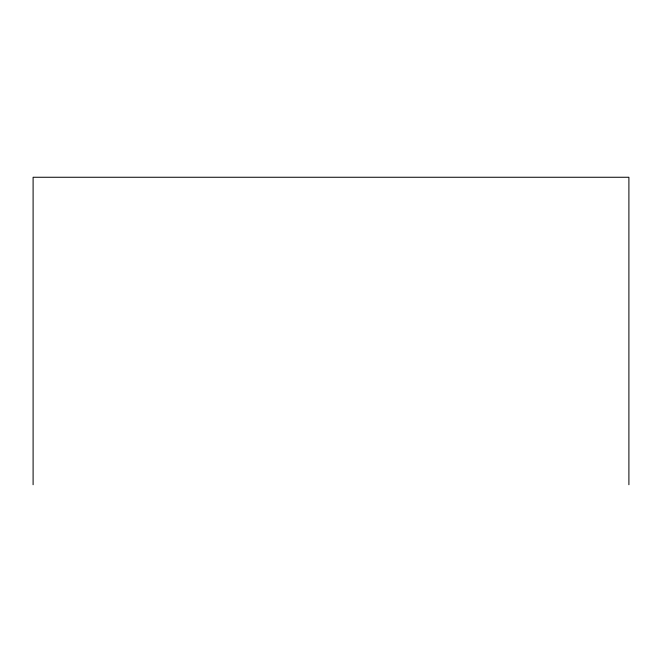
<?xml version="1.0" encoding="UTF-8"?>
<svg xmlns="http://www.w3.org/2000/svg" width="662" height="662" viewBox="0 0 662 662"><rect width="100%" height="100%" fill="white"/><g stroke="black" fill="none" stroke-linecap="round" stroke-linejoin="round"><path stroke-width="0.99" d="M628.9 484.741L628.9 177.259L33.1 177.259L33.1 484.741"/></g></svg>
